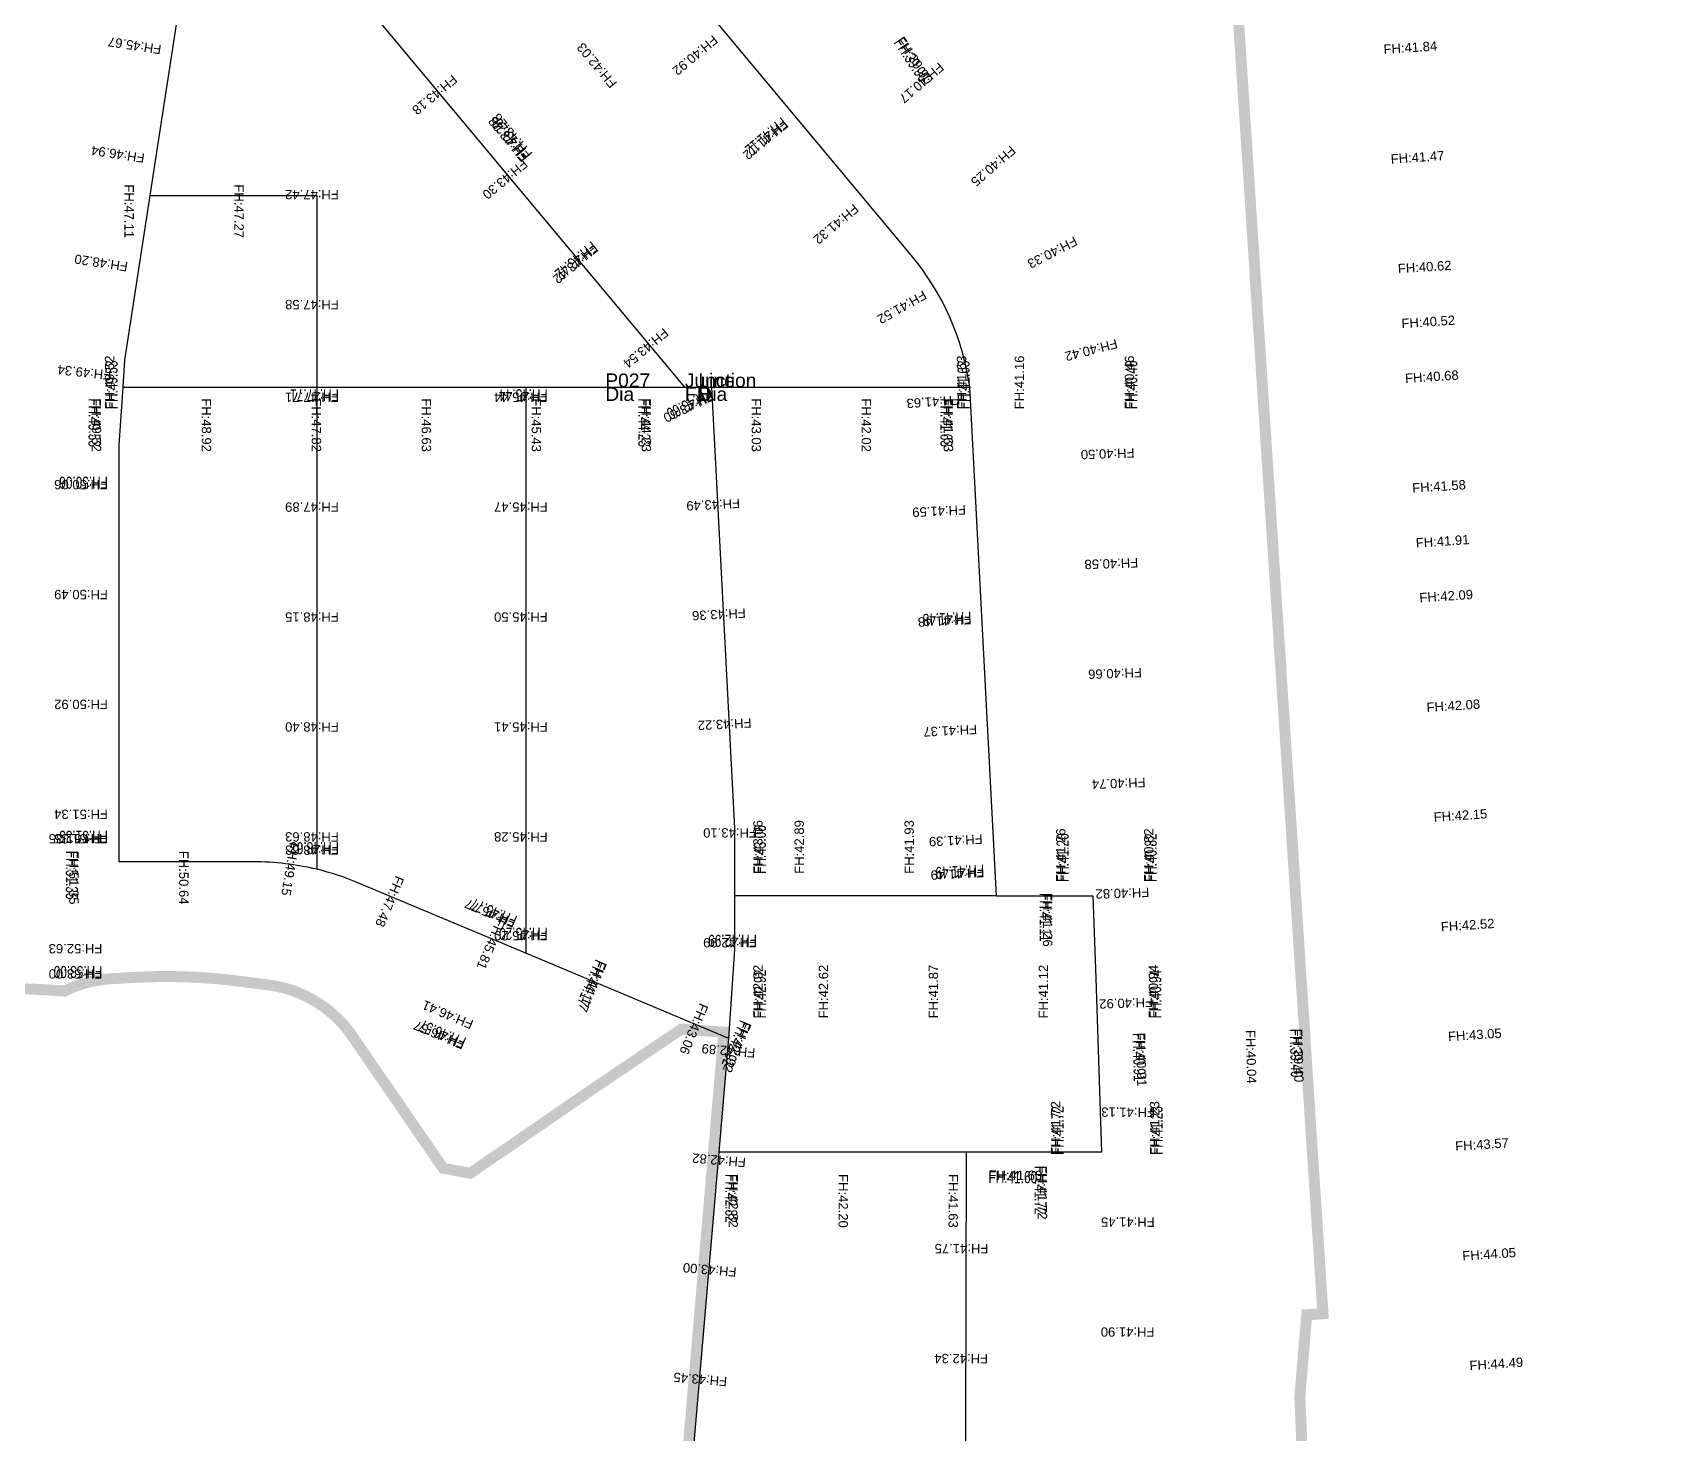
# Model space of a CAD drawing. Header units: millimetres. Extents: x 227572 to 269266, y 328772 to 433188.
# Drawn here: x 238276.7 to 238575.2, y 432513.3 to 432768 of the extents above; entities that cross this region are included whole.
import ezdxf
from ezdxf.enums import TextEntityAlignment as Align

# ---------------------------------------------------------------- set-up
doc = ezdxf.new("R2010")
doc.units = ezdxf.units.MM
doc.linetypes.add('PHANTOM2', pattern=[1.25, 0.625, -0.125, 0.125, -0.125, 0.125, -0.125])
for name, color, linetype in [('+++New_지구계(1안)', 1, 'Continuous'), ('L_diameter', 3, 'Continuous'), ('L_FH', 5, 'Continuous'), ('L_Junction', 1, 'Continuous'), ('L_pipeline', 4, 'Continuous'), ('L_Pipes', 2, 'Continuous'), ('도로체인계획고', 6, 'Continuous')]:
    doc.layers.add(name, color=color, linetype=linetype)
doc.styles.get("Standard").update_dxf_attribs({"font": 'arial.ttf'})

msp = doc.modelspace()

# ---------------------------------------------------------------- linework, layer by layer
at = {"layer": '+++New_지구계(1안)', "color": 1, "linetype": 'PHANTOM2', "ltscale": 40, "const_width": 2, "flags": 128}
for points in [[(237830.701958268, 432053.683225601), (237828.11281563, 432063.921113257), (237824.356697981, 432073.082990141), (237821.984623715, 432078.866912403), (237817.450481694, 432089.926763779), (237817.173473013, 432090.602754698), (237814.611354397, 432099.297653583), (237805.513137791, 432117.132385882), (237796.761910283, 432135.50811983), (237786.415688731, 432154.210826453), (237762.484277532, 432191.0171930621), (237736.628923715, 432225.01854912), (237728.987836486, 432233.962366554), (237703.067589461, 432261.186769064), (237676.923485563, 432279.38823128), (237647.277496144, 432291.844678809), (237643.479492856, 432293.736605956), (237650.81491194, 432327.514484334), (237651.857857409, 432330.528479573), (237658.082531918, 432348.51745117), (237658.989484476, 432351.139447027), (237682.111451329, 432343.010866814), (237685.561448688, 432341.650930482), (237713.83944012, 432329.6724581571), (237716.661439321, 432328.473510841), (237738.656433097, 432319.128921466), (237781.518420984, 432300.918721665), (237792.135414161, 432296.65191817), (237823.760393859, 432283.941503501), (237825.719392596, 432283.154539754), (237859.84731646, 432272.895147191), (237877.431277231, 432267.609460163), (237896.831204755, 432263.6387924229), (237900.330191697, 432262.921852354), (237905.424172659, 432261.879939596), (237918.683123127, 432259.166166681), (237921.807111468, 432258.526220187), (237939.939043746, 432254.814530738), (237950.217005357, 432252.710706772), (237953.360993604, 432252.067760614), (237954.566989103, 432251.820781271), (237962.176868451, 432256.140870429), (237962.176868436, 432256.141870423), (237966.486800114, 432258.587920923), (237976.617639497, 432264.339039619), (237976.617639512, 432264.338039628), (237985.622496728, 432269.451145125), (237992.045472742, 432268.136255134), (237995.295460597, 432267.471310798), (238002.474433779, 432266.002433753), (238005.524422398, 432265.377485998), (238020.284367268, 432262.356738798), (238020.285367183, 432262.36173878), (238021.374363197, 432262.133757468), (238022.922275381, 432267.044747355), (238024.218201888, 432271.1547389021), (238031.487819474, 432292.306704808), (238031.608812736, 432292.682704073), (238034.141671487, 432300.562688621), (238035.813563194, 432306.723671698), (238037.124478326, 432311.5516584479), (238040.583228034, 432325.970611716), (238043.383025425, 432337.642573881), (238043.824993466, 432339.483567921), (238049.003539271, 432366.134462478), (238055.052008785, 432397.261339325), (238058.387716195, 432414.429271393), (238058.947667094, 432417.310259998), (238061.720423955, 432431.57620356), (238061.722423972, 432431.574203606), (238063.751245805, 432442.029162195), (238070.549642667, 432477.452020697), (238077.329041189, 432512.77687958), (238081.880637369, 432536.492784839), (238092.019737797, 432589.3225737771), (238097.331712656, 432588.572662412), (238115.981632359, 432585.431977166), (238144.806498562, 432581.195459309), (238167.152414297, 432576.671841771), (238185.559344881, 432572.946156817), (238187.834336309, 432572.485195757), (238204.268274342, 432569.158477037), (238225.420194586, 432564.876839068), (238237.137996102, 432572.335970745), (238237.851944979, 432575.276961346), (238243.260621823, 432593.471918762), (238243.685589189, 432595.362912185), (238252.433916867, 432634.324776513), (238257.790505187, 432658.181693432), (238262.215239031, 432673.179657798), (238262.827202224, 432675.2536528721), (238264.42987451, 432695.422536699), (238265.56272157, 432704.664489717), (238268.571476674, 432718.934436955), (238267.939341759, 432727.809364839), (238267.889289711, 432731.147340661), (238267.791197155, 432737.087297495), (238270.070868713, 432757.00219372), (238273.879419872, 432783.910064938), (238274.35335269, 432787.980043855), (238275.012259425, 432793.630014603), (238275.984176758, 432798.465995969), (238281.47784154, 432817.388949598), (238281.477841571, 432817.386949613), (238281.478841501, 432817.390949601), (238286.387557468, 432833.311915084), (238287.856464912, 432838.55790138), (238299.062758838, 432878.575796846), (238302.683520197, 432892.174758378), (238302.802416532, 432898.725714329), (238297.018341399, 432906.072572021), (238283.428124814, 432925.886219773), (238275.046942559, 432941.2069807971), (238272.538817439, 432950.287877763), (238271.108724603, 432956.834809418), (238259.395520676, 432975.011498103), (238255.431398577, 432984.544369039), (238256.730299192, 432990.300349082), (238253.373247835, 432995.058263022), (238250.412331224, 432991.057244579), (238245.159415287, 432988.02818334), (238241.735485524, 432985.070150319), (238235.388580946, 432981.80207358), (238236.617618429, 432978.870113429), (238233.022685786, 432976.171075911), (238226.748820226, 432970.385017969), (238220.853950397, 432964.70296525), (238217.511055747, 432959.471949436), (238211.799175904, 432954.346895687), (238196.129580097, 432935.5367815371), (238187.994816801, 432924.059734279), (238185.604886343, 432920.6877203929), (238179.617000784, 432916.048658906), (238175.294089839, 432912.289617391), (238171.273187046, 432907.877585194), (238158.33937193, 432901.826424562), (238151.590500843, 432896.602355229), (238151.441504077, 432896.462353872), (238157.819849568, 432935.334181512), (238159.386688833, 432944.880139191), (238162.504368944, 432963.878054955), (238163.324284836, 432968.873032811), (238163.324284819, 432968.874032804), (238180.346538123, 433072.605572806), (238180.493520696, 433073.650567788), (238181.407527435, 433072.816587984), (238191.766488964, 433070.67976561), (238203.40644573, 433068.278965194), (238208.675426164, 433067.192055541), (238232.604321205, 433063.281458659), (238241.847280655, 433061.771614366), (238258.106207375, 433059.239887396), (238263.100184855, 433058.462971251), (238264.336171079, 433058.792988345), (238268.116128964, 433059.802040621), (238275.129050808, 433061.6751375999), (238288.008067214, 433054.927387119), (238290.111078374, 433053.285431651), (238299.47012806, 433045.976629835), (238329.654503972, 433008.667365307), (238343.870754255, 432986.430744387), (238355.5199124, 432971.200034055), (238371.398278094, 432940.876495904), (238387.790846173, 432897.434057758), (238391.536975983, 432887.507186146), (238391.536975996, 432887.506186155), (238392.910023614, 432883.86523323), (238394.87309162, 432878.664300503), (238398.454205165, 432869.846418525), (238398.989213472, 432869.0804322929), (238420.709551454, 432837.936991573), (238444.424646791, 432821.367480036), (238463.275636561, 432813.675829915), (238480.853618917, 432807.020152548), (238483.777611395, 432806.205204168), (238483.828617884, 432805.769208025), (238484.78961755, 432805.365225944), (238490.119603452, 432803.904319869), (238493.873593523, 432802.87538602), (238500.235078884, 432705.444168556), (238505.973418736, 432617.554874379), (238506.060439059, 432616.221885082), (238506.510544041, 432609.334940394), (238506.649576623, 432607.197957546), (238506.649576638, 432607.196957553), (238507.039667707, 432601.223005526), (238508.30196247, 432581.887160794), (238509.431226055, 432564.596299644), (238509.43122604, 432564.597299638), (238509.635273724, 432561.469324752), (238510.939578254, 432541.492485161), (238510.937578268, 432541.49248513), (238511.046603271, 432539.851498336), (238511.364677461, 432534.984537422), (238508.408700725, 432534.810492231), (238507.158943846, 432519.875577225), (238507.616115725, 432508.723662514), (238508.288282203, 432497.820749433), (238509.721494128, 432483.68587094), (238510.07954699, 432480.159901258), (238508.392846902, 432461.80000337), (238510.134277944, 432433.569228435), (238510.941506534, 432418.649345603), (238512.882728863, 432403.62648129), (238512.234809756, 432398.759505205), (238510.337058512, 432383.751580518), (238506.681126217, 432381.055542007), (238507.634167017, 432378.034578125), (238508.334207532, 432375.143609361), (238506.502335844, 432367.779632173), (238506.039368284, 432365.917637947), (238499.406695855, 432347.982659425), (238495.32282839, 432341.345641793), (238493.445890255, 432338.234634116), (238480.29132589, 432316.299581223), (238478.603381811, 432313.483574446), (238475.627455027, 432310.135551177), (238475.618455245, 432310.125551107), (238461.647792276, 432294.833438885), (238445.386120083, 432281.142279494), (238444.810131711, 432280.656273855), (238429.282452752, 432267.071125245), (238427.989583258, 432259.328159173), (238427.873701775, 432251.828209874), (238427.41816985, 432222.206410155), (238433.69222797, 432215.727554008), (238442.366314411, 432206.382755601), (238428.456750401, 432184.756688693), (238433.076182205, 432155.19996816), (238437.813360107, 432141.76913656), (238435.669698166, 432121.177247088), (238442.53993789, 432102.863483151), (238444.272962284, 432100.542526602), (238446.224037912, 432094.860597009), (238439.580338811, 432078.626606387), (238431.728746508, 432056.121640707), (238432.336887767, 432046.851715153), (238436.510962164, 432040.264826783), (238453.511903104, 432036.508119931), (238454.986934829, 432033.834161802), (238431.115207672, 432027.007834904), (238432.190339174, 432018.152913771), (238434.129363751, 432015.728961175), (238438.193350906, 432014.750031813), (238447.291355732, 432010.418204941), (238458.54440497, 432002.303438374), (238464.842389517, 432000.502549832), (238473.429377163, 431997.491705691), (238486.013335872, 431994.5569237529), (238495.070266146, 431994.994062851), (238499.432264415, 431993.175144052), (238513.904341084, 431981.889450206), (238526.696392393, 431972.962713479), (238540.088639089, 431951.32107517), (238541.426752855, 431943.480151056), (238542.770874068, 431935.162230375), (238545.561169392, 431915.110414519), (238547.240332551, 431903.971518837), (238548.819483786, 431893.636615959), (238550.093725914, 431877.644747883), (238552.525681651, 431879.389773842), (238552.716734311, 431875.949800917), (238554.318174934, 431847.165027509), (238555.66454579, 431822.938218192), (238561.510154741, 431717.8270454929), (238562.691479851, 431696.587212656), (238565.513268505, 431645.082617321), (238567.168731043, 431614.874854654), (238568.518108222, 431590.242048174), (238569.038253389, 431580.761122668), (238570.433643469, 431555.2853228), (238570.878767796, 431547.165386591), (238571.028809752, 431544.425408115), (238572.071101018, 431525.402557552), (238572.191134692, 431523.203574819), (238573.204417781, 431504.714720064), (238572.694440099, 431503.517720433), (238573.411437512, 431503.365732749), (238573.625867547, 431475.864928495), (238574.028297688, 431448.2741278129), (238574.201482298, 431436.432213364), (238574.224555714, 431431.743246525), (238574.233584772, 431429.88725965), (238574.151688035, 431423.342304145), (238573.955792043, 431416.800346832), (238573.645896764, 431410.263387692), (238573.22200218, 431403.7324267229), (238572.683108267, 431397.209463892), (238572.031214966, 431390.697499211), (238570.57240846, 431379.010558064), (238566.351898934, 431349.616697426), (238561.624448363, 431316.688853545), (238561.624448349, 431316.689853536), (238554.779221475, 431270.440069587), (238545.559953056, 431227.886222521), (238543.108895561, 431232.634150857), (238543.049790743, 431239.341103026), (238543.043780413, 431240.0020983079), (238543.00070333, 431244.93406314), (238542.880492908, 431258.398967086), (238542.804357627, 431267.054905351), (238542.601963952, 431292.235726067), (238539.118707248, 431310.1365462079), (238537.32158384, 431318.796457438), (238535.431545092, 431322.1014046629), (238523.783306183, 431342.477079363), (238522.555314653, 431342.480060072), (238516.211358368, 431342.497960395), (238500.814464502, 431342.539718497), (238462.82943691, 431361.089992685), (238460.375435137, 431362.287945797), (238457.099433778, 431363.822883654), (238457.09943376, 431363.823883646), (238452.021431642, 431366.203787317), (238444.387426246, 431369.922641512), (238436.802409293, 431374.356491474), (238432.132398854, 431377.0863991), (238412.579457438, 431381.997057931), (238374.252628341, 431388.04941419), (238368.153752747, 431382.8163551021), (238368.153752764, 431382.81535511), (238318.782759832, 431340.453876796), (238299.870642576, 431356.290469265), (238292.840829445, 431347.487420552), (238272.803362087, 431322.395281708), (238218.305860473, 431314.724480328), (238218.304860481, 431314.724480313), (238218.303860487, 431314.724480296), (238204.899991376, 431312.308286903), (238190.64313063, 431309.736081219), (238180.214232849, 431307.831930921), (238176.129272893, 431307.085872053), (238173.909294645, 431306.680840058), (238169.30532306, 431306.905766253), (238154.919454943, 431304.8605548629), (238152.557476599, 431304.52452016), (238140.128346922, 431254.538674886), (238093.37464449, 431256.245929461), (238084.729699509, 431256.561791631), (238071.761782044, 431257.0355848779), (238046.387296688, 431235.448337852), (238033.029436324, 431232.454149252), (238030.824459372, 431231.960118118), (238029.856469492, 431231.743104451), (238015.261622072, 431228.470898392), (237982.465788724, 431232.352356764), (237933.024424248, 431213.703711685), (237905.36099726, 431189.406447766), (237901.956067779, 431186.416415279), (237896.595178813, 431181.708364132), (237884.048424021, 431171.624237887), (237881.784466484, 431169.918214313), (237880.514490305, 431168.961201091), (237880.245399891, 431174.845155696), (237880.245399859, 431174.847155682), (237877.985640506, 431224.263774445), (237877.726530965, 431231.362720704), (237877.669506708, 431232.934708809), (237876.740013798, 431264.773471424), (237874.783493399, 431298.8192024771), (237874.638437565, 431302.443174838), (237874.335320815, 431310.021117049), (237873.650794634, 431343.871869404), (237873.11460042, 431356.491772669), (237873.114600372, 431356.494772648), (237871.996194812, 431382.84657067), (237871.661055397, 431391.88350216), (237871.060805597, 431408.075379414), (237870.810701554, 431414.819328288), (237870.589609463, 431420.788283042), (237869.754352351, 431437.550152615), (237869.754352335, 431437.551152606), (237869.697141535, 431451.016057461), (237869.497082912, 431454.842027542), (237869.335024181, 431458.657998289), (237868.952885684, 431467.656929305), (237868.85885167, 431469.866912358), (237868.666805101, 431472.920887969), (237867.70057054, 431488.302765139), (237866.329274978, 431507.752607476), (237865.699139046, 431516.697534974), (237865.097961187, 431528.302444307), (237864.862891559, 431532.845408815), (237864.02527252, 431572.681116803), (237864.176276255, 431572.376121308), (237863.928200678, 431577.304082917), (237863.045699772, 431609.627842779), (237858.904836915, 431666.467379863), (237855.60499272, 431721.743941058), (237853.749529133, 431752.117699268), (237855.033480265, 431754.664701576), (237858.208359422, 431760.962707288), (237857.632243197, 431768.626644584), (237857.656242576, 431768.655644756), (237856.675034947, 431782.325533641), (237853.373352762, 431827.2731670821), (237853.374352788, 431827.271167112), (237853.220321337, 431829.344150178), (237851.66100389, 431850.269979169), (237851.25992223, 431855.652935178), (237850.352737488, 431867.830835662), (237847.912291304, 431897.352590617), (237848.854271239, 431898.214599359), (237847.644185027, 431904.245538136), (237847.138149668, 431906.723512842), (237846.814033163, 431914.29345474), (237845.503775268, 431931.3123149821), (237839.904516948, 431950.257094442), (237839.111148579, 431974.088915074), (237834.936737517, 432002.138653103), (237831.067366456, 432027.50341472), (237830.961294374, 432035.074076392), (237830.961248414, 432035.074360022), (237830.701958268, 432053.683225601)], [(238389.563891267, 432448.74536485), (238390.392261006, 432446.15832562), (238389.207831403, 432432.349868641), (238388.086993594, 432419.282785022), (238382.390097166, 432352.866554998), (238382.390097166, 432352.866554998), (238382.107740654, 432350.513569114), (238381.66679983, 432348.185084847), (238381.069296304, 432345.89177777), (238380.3179695, 432343.644162174), (238379.416264073, 432341.452542864), (238378.368314145, 432339.326967918), (238377.178924323, 432337.277182614), (238375.85354769, 432335.312584749), (238374.398260798, 432333.442181561), (238372.819735803, 432331.67454842), (238371.125209889, 432330.017789525), (238369.322452066, 432328.479500736), (238367.419727573, 432327.06673476), (238357.302900233, 432320.073624511), (238329.860298628, 432301.620697935), (238309.1555607, 432287.698438888), (238291.813926336, 432298.623881946), (238265.811849828, 432315.00535907), (238259.072855344, 432317.636234866), (238238.802851279, 432326.865852053), (238220.268847557, 432335.305502027), (238221.596032498, 432338.782150012), (238212.24778403, 432342.903322907), (238207.693735126, 432348.035215479), (238202.85571537, 432351.435115723), (238197.907618026, 432359.827979266), (238198.396492672, 432367.5989325), (238200.531353644, 432375.5129105721), (238202.480383153, 432372.769960379), (238205.655404885, 432369.9800297579), (238206.57731728, 432375.154007983), (238211.083309208, 432373.674089079), (238216.233116588, 432383.668099901), (238219.169052771, 432386.435126601), (238222.726047521, 432385.195191119), (238226.580987628, 432387.305236845), (238227.959979259, 432387.228259029), (238241.038928037, 432384.703482011), (238244.803871469, 432386.64152753), (238245.687847641, 432387.76853351), (238245.916375664, 432389.275454378), (238246.114315045, 432391.169488713), (238246.821612827, 432402.228450015), (238247.06055247, 432405.968427564), (238247.024415661, 432414.70136582), (238237.792208311, 432431.999099726), (238235.824755141, 432461.743860464), (238232.122728925, 432465.052779173), (238226.237694633, 432469.842653238), (238223.3986816, 432471.929594054), (238217.775589852, 432480.264447394), (238216.349566593, 432482.3774102071), (238213.60855734, 432484.18035455), (238209.13650565, 432489.453247409), (238208.671506416, 432489.6102390121), (238210.62134057, 432499.31420163), (238210.839213813, 432507.29414914), (238215.892148197, 432509.238214833), (238235.233960583, 432511.728365501), (238235.540926498, 432514.666485235), (238235.848878261, 432517.60346949), (238236.374826555, 432520.085417431), (238235.758796393, 432522.8594312521), (238235.851719721, 432527.703398773), (238238.514675354, 432529.351429028), (238240.120614475, 432532.519432041), (238246.000575272, 432532.414525074), (238244.243188994, 432557.803319606), (238244.57415014, 432560.132308482), (238248.477995886, 432568.232313012), (238250.013919654, 432572.409307854), (238250.786856006, 432576.122293973), (238250.071774492, 432581.632244141), (238253.782660704, 432587.239263109), (238252.551601876, 432591.532213705), (238262.427513121, 432592.815359745), (238274.921405957, 432594.112546785), (238278.349384325, 432593.973601573), (238282.510974622, 432593.698968274), (238283.048351882, 432593.960675429), (238283.964339207, 432594.36268699), (238284.897327091, 432594.721699122), (238285.846315553, 432595.036711811), (238286.809304638, 432595.305725045), (238287.78429435, 432595.529738781), (238288.76828472, 432595.707752982), (238289.759275778, 432595.838767619), (238290.755267526, 432595.923782661), (238294.92216806, 432596.172500655), (238296.868219734, 432596.262876246), (238298.415208215, 432596.311900186), (238299.415200985, 432596.329915759), (238300.415193882, 432596.339931388), (238301.415186949, 432596.338947092), (238302.415180143, 432596.329962854), (238303.415173508, 432596.309978693), (238304.414167009, 432596.281994572), (238305.413160665, 432596.24401052), (238306.412154477, 432596.196026539), (238307.411148414, 432596.140042615), (238308.40814254, 432596.073058734), (238309.406136784, 432595.998074927), (238310.402131199, 432595.913091158), (238311.397125778, 432595.8181074421), (238312.392120496, 432595.714123791), (238313.386115362, 432595.601140187), (238314.378110403, 432595.478156622), (238319.942082985, 432594.762248983), (238320.928078723, 432594.597265619), (238321.905075235, 432594.387282426), (238322.872072519, 432594.132299395), (238323.827070577, 432593.833316481), (238324.766069421, 432593.491333617), (238325.689069052, 432593.106350804), (238326.593069472, 432592.679367989), (238327.477070677, 432592.211385145), (238328.338072653, 432591.704402213), (238329.175075423, 432591.1574191829), (238329.987078966, 432590.572436031), (238330.770083274, 432589.951452674), (238331.524088349, 432589.294469112), (238332.248094149, 432588.6044853129), (238332.939100695, 432587.881501227), (238333.596107966, 432587.127516822), (238334.217115942, 432586.344532058), (238334.803124602, 432585.53354694), (238342.358244617, 432574.543742541), (238351.361387627, 432561.447975623), (238356.27936759, 432560.5480591329), (238358.013336677, 432561.750077932), (238363.389241867, 432565.411136679), (238377.675987679, 432575.282291809), (238389.753775736, 432583.43942427), (238394.730201047, 432586.782151428), (238402.4064078, 432586.223070716), (238391.274573014, 432456.444599644), (238390.392810406, 432453.530344345), (238389.563891267, 432448.74536485)]]:
    msp.add_lwpolyline(points, dxfattribs=at)
at = {"layer": 'L_pipeline'}
for points in [[(238447.1244172539, 432703.5658629512, 0.1396534583078189), (238436.4636600553, 432727.6088607638), (238354.2075581898, 432826.2903286454)], [(238315.3153212521, 432799.5437897772), (238311.5621452567, 432796.2705035696, 0.1245981922322179), (238304.2832878253, 432779.1002296297), (238298.016117968, 432738.4688591534)], [(238328.3841776805, 432615.8498830509, 0.05933434861096118), (238316.8767557558, 432617.2202783848), (238292.3841776804, 432617.2202783849)], [(238366.3841776804, 432600.5879018129), (238335.8330707549, 432613.4049895342, 0.04006352304638804), (238328.3841776805, 432615.8498830509, 0.04006352304638804)], [(238421.6888970395, 432330.032127391, 0.2072356019353147), (238446.1389228782, 432386.136170695), (238446.5480324425, 432564.4169553275)]]:
    msp.add_lwpolyline(points, format="xyb", dxfattribs=at)
for points in [[(238395.3178819684, 432703.5658629513), (238315.3153212521, 432799.5437897772)], [(238298.016117968, 432738.4688591534), (238293.3957062873, 432708.5137657014), (238293.0724611779, 432703.5658629515)], [(238298.016117968, 432738.4688591534), (238328.3826613641, 432738.4688591534), (238328.3841776804, 432703.5658629514)], [(238293.0724611779, 432703.5658629515), (238292.3841776804, 432693.0303290452), (238292.3841776804, 432617.2202783849)], [(238293.0724611779, 432703.5658629515), (238328.3841776804, 432703.5658629514)], [(238328.3841776804, 432703.5658629514), (238366.3841776804, 432703.5658629513)], [(238328.3841776804, 432703.5658629514), (238328.3841776804, 432615.8498830509)], [(238366.3841776804, 432703.5658629513), (238366.3841776804, 432600.5879018129)], [(238366.3841776804, 432703.5658629513), (238395.3178819684, 432703.5658629513)], [(238395.3178819684, 432703.5658629513), (238400.245576388, 432703.5658629513)], [(238400.245576388, 432703.5658629513), (238447.1244172539, 432703.5658629512)], [(238404.4172785822, 432611.0355743612), (238404.4172785822, 432623.3372765539), (238400.245576388, 432703.5658629513)], [(238451.9865003035, 432611.0355743612), (238447.1244172539, 432703.5658629512)], [(238403.324743813, 432585.09024807), (238404.4172785822, 432601.314665326), (238404.4172785822, 432611.0355743612)], [(238451.9865003035, 432611.0355743612), (238404.4172785822, 432611.0355743612)], [(238451.9865003035, 432611.0355743612), (238469.5379347903, 432611.0355743612), (238470.0412235628, 432596.0662997428), (238471.0755166962, 432564.3606709196), (238446.5480324425, 432564.4169553275)], [(238403.324743813, 432585.09024807), (238366.3841776804, 432600.5879018129)], [(238401.5499703643, 432564.4031868728), (238403.324743813, 432585.09024807)], [(238392.8959218079, 432463.5301248982), (238401.5499703643, 432564.4031868728)], [(238446.5480324425, 432564.4169553275), (238401.5499703643, 432564.4031868728)]]:
    msp.add_lwpolyline(points, dxfattribs=at)

# ---------------------------------------------------------------- texts
at = {"layer": 'L_diameter'}
for s, height, rotation, p in [('80', 0.1, 127.1300064337523, (238403.8645552, 432766.7175401904)), ('80', 0.1, 129.8129529478628, (238355.3166016102, 432751.5548263643)), ('100', 0.1, 311.0255609386384, (238328.3827599043, 432736.2006327361)), ('100', 0.1, 261.9382574472164, (238295.3279744226, 432721.0410633896)), ('100', 0.1, 359.9999999999056, (238310.7283194292, 432703.5658629515)), ('100', 0.1, 359.9999999999122, (238347.3841776804, 432703.5658629513)), ('Dia', 2.5, 359.9999999998847, (238380.8510298243, 432703.5658629513)), ('80', 0.1, 359.9999999999289, (238423.684996821, 432703.5658629512)), ('100', 0.1, 269.5432898568934, (238292.3841776804, 432660.4043000416)), ('80', 0.1, 270.000000000019, (238328.3841776804, 432659.7078730011)), ('100', 0.1, 92.58141612628896, (238402.6508261152, 432657.3090170483)), ('80', 0.1, 93.00788938175042, (238449.5554587787, 432657.3007186562)), ('80', 0.1, 270.0000000000324, (238366.3841776804, 432652.0768823822)), ('100', 0.1, 177.8200006636879, (238310.4384235059, 432617.2202783848)), ('100', 0.1, 179.9999999999299, (238428.2018894429, 432611.0355743612)), ('100', 0.1, 158.1180718033826, (238347.4900420019, 432608.5145473187)), ('100', 0.1, 87.58874986003585, (238404.197569409, 432598.0519286128)), ('100', 0.1, 157.240518119212, (238384.8544607467, 432592.8390749415)), ('100', 0.1, 263.3460248342531, (238470.4279261147, 432584.2121675072)), ('100', 0.1, 85.09651733357178, (238402.4373570887, 432574.7467174714)), ('100', 0.1, 180.0175312954596, (238424.0490014034, 432564.4100711001)), ('100', 0.1, 85.09651733352824, (238397.2229460861, 432513.9666558855))]:
    msp.add_text(s, height=height, rotation=rotation, dxfattribs=at).set_placement(p, align=Align.TOP_LEFT)
msp.add_text('Dia', height=2.5, dxfattribs=at).set_placement((238397.7817291782, 432703.5658629513), align=Align.TOP_LEFT)
at = {"layer": 'L_FH'}
for s, height, p in [('47.11', 0.1, (238298.016117968, 432738.4688591534)), ('49.53', 0.1, (238293.0724611779, 432703.5658629515)), ('47.82', 0.1, (238328.3841776804, 432703.5658629514)), ('45.43', 0.1, (238366.3841776804, 432703.5658629513)), ('43.60', 0.1, (238395.3178819684, 432703.5658629513)), ('FH', 2.5, (238395.3178819684, 432703.5658629513)), ('43.60', 0.1, (238400.245576388, 432703.5658629513)), ('41.63', 0.1, (238447.1244172539, 432703.5658629512)), ('51.35', 0.1, (238292.3841776804, 432617.2202783849)), ('48.63', 0.1, (238328.3841776805, 432615.8498830509)), ('42.99', 0.1, (238404.4172785822, 432611.0355743612)), ('41.49', 0.1, (238451.9865003035, 432611.0355743612)), ('45.20', 0.1, (238366.3841776804, 432600.5879018129)), ('42.89', 0.1, (238403.324743813, 432585.09024807)), ('42.82', 0.1, (238401.5499703643, 432564.4031868728)), ('41.63', 0.1, (238446.5480324425, 432564.4169553275))]:
    msp.add_text(s, height=height, dxfattribs=at).set_placement(p, align=Align.TOP_LEFT)
at = {"layer": 'L_Junction'}
for s, height, p in [('J71', 0.1, (238298.016117968, 432738.4688591534)), ('J70', 0.1, (238293.0724611779, 432703.5658629515)), ('J63', 0.1, (238328.3841776804, 432703.5658629514)), ('J08', 0.1, (238366.3841776804, 432703.5658629513)), ('J07', 0.1, (238395.3178819684, 432703.5658629513)), ('Junction', 2.5, (238395.3178819684, 432703.5658629513)), ('J05', 0.1, (238400.245576388, 432703.5658629513)), ('J23', 0.1, (238447.1244172539, 432703.5658629512)), ('J28', 0.1, (238292.3841776804, 432617.2202783849)), ('J27', 0.1, (238328.3841776805, 432615.8498830509)), ('J06', 0.1, (238404.4172785822, 432611.0355743612)), ('J78', 0.1, (238451.9865003035, 432611.0355743612)), ('J26', 0.1, (238366.3841776804, 432600.5879018129)), ('J30', 0.1, (238403.324743813, 432585.09024807)), ('J31', 0.1, (238401.5499703643, 432564.4031868728)), ('J77', 0.1, (238446.5480324425, 432564.4169553275))]:
    msp.add_text(s, height=height, dxfattribs=at).set_placement(p)
at = {"layer": 'L_Pipes'}
for s, height, rotation, p in [('P052', 0.1, 127.1300064337523, (238403.8645552, 432766.7175401904)), ('P032', 0.1, 129.8129529478628, (238355.3166016102, 432751.5548263643)), ('P099', 0.1, 311.0255609386384, (238328.3827599043, 432736.2006327361)), ('P105', 0.1, 261.9382574472164, (238295.3279744226, 432721.0410633896)), ('P025', 0.1, 359.9999999999056, (238310.7283194292, 432703.5658629515)), ('P026', 0.1, 359.9999999999122, (238347.3841776804, 432703.5658629513)), ('P027', 2.5, 359.9999999998847, (238380.8510298243, 432703.5658629513)), ('P028', 0.1, 359.9999999999289, (238423.684996821, 432703.5658629512)), ('P059', 0.1, 269.5432898568934, (238292.3841776804, 432660.4043000416)), ('P033', 0.1, 270.000000000019, (238328.3841776804, 432659.7078730011)), ('P031', 0.1, 92.58141612628896, (238402.6508261152, 432657.3090170483)), ('P053', 0.1, 93.00788938175042, (238449.5554587787, 432657.3007186562)), ('P034', 0.1, 270.0000000000324, (238366.3841776804, 432652.0768823822)), ('P057', 0.1, 177.8200006636879, (238310.4384235059, 432617.2202783848)), ('P029', 0.1, 179.9999999999299, (238428.2018894429, 432611.0355743612)), ('P056', 0.1, 158.1180718033826, (238347.4900420019, 432608.5145473187)), ('P030', 0.1, 87.58874986003585, (238404.197569409, 432598.0519286128)), ('P055', 0.1, 157.240518119212, (238384.8544607467, 432592.8390749415)), ('P109', 0.1, 263.3460248342531, (238470.4279261147, 432584.2121675072)), ('P065', 0.1, 85.09651733357178, (238402.4373570887, 432574.7467174714)), ('P036', 0.1, 180.0175312954596, (238424.0490014034, 432564.4100711001)), ('P064', 0.1, 85.09651733352824, (238397.2229460861, 432513.9666558855))]:
    msp.add_text(s, height=height, rotation=rotation, dxfattribs=at).set_placement(p)
msp.add_text('Line', height=2.5, dxfattribs=at).set_placement((238397.7817291782, 432703.5658629513))
at = {"layer": '도로체인계획고'}
for s, rotation, p in [('FH:45.67', 171.2315371267085, (238300.2093963105, 432765.813543082)), ('FH:42.03', 129.8129530653084, (238383.0846613884, 432758.905172941)), ('FH:40.92', 219.8129529148728, (238400.4053932681, 432767.7376276572)), ('FH:39.90', 303.6626448837371, (238433.6985772945, 432766.6091726508)), ('FH:41.84', 3.734700503531662, (238522.4329693024, 432764.2001871177)), ('FH:43.18', 219.8129529807746, (238353.0256702998, 432760.5442553065)), ('FH:40.17', 220.7606991597929, (238441.4895089134, 432762.775125902)), ('FH:43.28', 129.8129530653084, (238366.953746702, 432745.4592221981)), ('FH:43.28', 129.8129530653084, (238367.7218855477, 432746.0995055055)), ('FH:41.12', 219.8129529148728, (238413.2110606633, 432752.374851783)), ('FH:46.94', 171.2315371267085, (238297.1605589935, 432746.0472942974)), ('FH:40.25', 220.7606991597929, (238454.5475330215, 432747.6262643478)), ('FH:41.47', 3.734700503531662, (238523.7357027431, 432744.2426600769)), ('FH:43.30', 219.8129529807746, (238365.8313377127, 432745.181479447)), ('FH:47.11', 270, (238293.4025342755, 432740.4688591534)), ('FH:47.27', 270, (238313.4025342755, 432740.4688591534)), ('FH:47.42', 180, (238332.3826613641, 432739.4489862419)), ('FH:41.32', 219.8129529148728, (238426.0167280585, 432737.0120759087)), ('FH:40.33', 207.2340528525471, (238466.1209678855, 432731.074682407)), ('FH:48.20', 171.2315371267085, (238294.1117216765, 432726.2810455128)), ('FH:43.42', 219.8129529807746, (238378.6370051256, 432729.8187035875)), ('FH:40.62', 3.734700503531662, (238525.0384361839, 432724.2851330361)), ('FH:47.58', 180, (238332.3826613641, 432719.4489862419)), ('FH:41.52', 209.4556368271004, (238438.6364486603, 432721.2745573238)), ('FH:40.52', 3.734700504067034, (238525.6898028248, 432714.3063706816)), ('FH:43.54', 219.8129529807746, (238391.4426725385, 432714.4559277279)), ('FH:40.42', 194.5369272070556, (238473.736766693, 432712.381212994)), ('FH:49.34', 173.7404833760499, (238291.0522183899, 432706.5598325264)), ('FH:49.52', 90.00127525612677, (238291.5392062744, 432699.5615249138)), ('FH:41.63', 90.0039151120154, (238446.4799551122, 432699.5616189086)), ('FH:41.16', 90.0039151120154, (238457.0076740876, 432699.5602522768)), ('FH:40.46', 90.0039151120154, (238477.0076740409, 432699.5616189088)), ('FH:40.68', 3.734700503531662, (238526.3411696247, 432704.3276059954)), ('FH:49.52', 269.9988325994694, (238287.4592043929, 432701.5615210746)), ('FH:48.92', 269.9988325994694, (238307.4592043888, 432701.5611135749)), ('FH:47.71', 180, (238332.3826613641, 432702.6014795098)), ('FH:47.71', 180, (238332.3826613641, 432702.6014795098)), ('FH:47.82', 269.9988325994694, (238327.4592043846, 432701.5607060753)), ('FH:46.63', 269.9988325994694, (238347.4592043805, 432701.5602985757)), ('FH:45.44', 180, (238370.382661364, 432702.6014795097)), ('FH:45.43', 269.9988325994694, (238367.4592043763, 432701.559891076)), ('FH:44.23', 269.9988325994694, (238387.4592043722, 432701.5594835763)), ('FH:43.60', 205.6825871316393, (238400.0064939264, 432702.8333305547)), ('FH:43.60', 205.6825868068934, (238400.0064937117, 432702.83333084)), ('FH:43.03', 269.9988325994694, (238407.459204368, 432701.5590760767)), ('FH:42.02', 269.9988325994694, (238427.4592043639, 432701.5586685771)), ('FH:41.63', 183.9908472955239, (238445.3322091993, 432702.1142966522)), ('FH:41.63', 269.9988325994694, (238442.3999071608, 432701.5615210745)), ('FH:40.50', 181.9253324175265, (238477.0545598663, 432692.4723449925)), ('FH:50.06', 180, (238290.382661364, 432686.6984329161)), ('FH:41.58', 3.734700503531662, (238527.6439030654, 432684.3700789547)), ('FH:47.89', 180, (238332.3826613641, 432682.6014795098)), ('FH:45.47', 180, (238370.382661364, 432682.6014795097)), ('FH:43.49', 182.9765682056802, (238405.3026532371, 432683.3069444624)), ('FH:41.59', 182.8928167846768, (238446.38998837, 432682.1234692361)), ('FH:41.91', 3.734700504067034, (238528.2952697068, 432674.3913166001)), ('FH:40.58', 181.9253324175265, (238477.7265011893, 432672.4836358081)), ('FH:50.49', 180, (238290.382661364, 432666.6984329161)), ('FH:42.09', 3.734700503531662, (238528.9466365062, 432664.4125519139)), ('FH:48.15', 180, (238332.3826613641, 432662.6014795098)), ('FH:45.50', 180, (238370.382661364, 432662.6014795097)), ('FH:43.36', 182.9765682056802, (238406.3412042447, 432663.3339273693)), ('FH:41.48', 182.8928167846768, (238447.3993429595, 432662.1489553919)), ('FH:40.66', 181.9253324175265, (238478.3984425123, 432652.4949266237)), ('FH:50.92', 180, (238290.382661364, 432646.6984329161)), ('FH:42.08', 3.734700503531662, (238530.249369947, 432644.4550248731)), ('FH:48.40', 180, (238332.3826613641, 432642.6014795098)), ('FH:45.41', 180, (238370.382661364, 432642.6014795097)), ('FH:43.22', 182.9765682056802, (238407.3797552524, 432643.3609102761)), ('FH:41.37', 182.8928167846768, (238448.408697549, 432642.1744415477)), ('FH:40.74', 181.9253324175265, (238479.0703838353, 432632.5062174393)), ('FH:51.34', 180, (238290.382661364, 432626.6984329161)), ('FH:42.15', 3.734700503531662, (238531.5521033877, 432624.4974978324)), ('FH:43.10', 179.9954800998005, (238408.4157645561, 432623.3357530511)), ('FH:43.06', 89.99796803456302, (238409.4550660064, 432615.0311185714)), ('FH:42.89', 89.99796803456302, (238416.9582225716, 432615.0323212208)), ('FH:41.93', 89.99796803456302, (238436.958222559, 432615.031611931)), ('FH:41.26', 90, (238464.5221213722, 432613.5311909196)), ('FH:40.82', 90, (238480.5311591269, 432613.5311909196)), ('FH:51.35', 180, (238289.382661364, 432622.2559330327)), ('FH:51.35', 180, (238290.382661364, 432622.2558949433)), ('FH:49.15', 260.6262768703278, (238323.4948749674, 432620.8404003424)), ('FH:48.63', 180, (238332.3826613641, 432622.6014795098)), ('FH:48.63', 180, (238332.3826613641, 432620.1911982946)), ('FH:45.28', 180, (238370.3826613641, 432622.6014795097)), ('FH:41.39', 182.8928167846768, (238449.4180521385, 432622.1999277034)), ('FH:51.35', 270.0031572650896, (238283.3427164718, 432619.2157825312)), ('FH:50.64', 270.0031572650896, (238303.3427164415, 432619.2168846247)), ('FH:47.48', 247.2398833006994, (238342.7380675477, 432614.8408013041)), ('FH:41.49', 182.8928167855095, (238449.7253313332, 432616.1190592187)), ('FH:41.26', 270, (238460.4421213722, 432611.5311909196)), ('FH:40.82', 181.9253324175265, (238479.7423251583, 432612.5175082549)), ('FH:45.77', 157.2405181849283, (238364.756864771, 432606.7308139245)), ('FH:45.81', 247.2398833006994, (238361.1807210647, 432607.1033255368)), ('FH:42.52', 3.734700503531662, (238532.8548368285, 432604.5399707917)), ('FH:52.63', 180, (238289.382661364, 432602.2559330327)), ('FH:45.20', 180, (238370.3826613641, 432604.617820978)), ('FH:42.99', 179.9954800998005, (238408.4141868132, 432603.3357531133)), ('FH:44.17', 247.2398833006994, (238379.6233745818, 432599.3658497695)), ('FH:53.00', 180, (238289.382661364, 432597.6683161254)), ('FH:42.92', 89.99782890711687, (238409.4529924251, 432588.7149198736)), ('FH:42.62', 89.99782890711687, (238421.3654193165, 432588.7171934365)), ('FH:41.87', 89.99782890711687, (238441.3654193022, 432588.7164355821)), ('FH:41.12', 89.99782890711687, (238461.3654192878, 432588.7156777278)), ('FH:40.94', 89.99782890711687, (238481.3654192735, 432588.7149198734)), ('FH:46.41', 157.2405181849283, (238357.0195933637, 432588.288074671)), ('FH:43.06', 247.2398833006994, (238398.0660280988, 432591.6283740022)), ('FH:40.92', 182.0365583592308, (238480.416300921, 432592.5308118943)), ('FH:46.57', 157.2405181849283, (238355.4722601469, 432584.5998154636)), ('FH:42.92', 247.2398833006994, (238405.9185914791, 432588.3338905879)), ('FH:42.89', 175.096517334485, (238408.1843898593, 432583.2600110336)), ('FH:40.91', 271.5052465649136, (238477.3317951862, 432586.0834187318)), ('FH:40.04', 271.5052465649136, (238497.3248936615, 432586.6087884648)), ('FH:39.40', 271.5052465649136, (238505.9070845856, 432586.8343074232)), ('FH:43.05', 3.734700503531662, (238534.1575702693, 432584.5824437509)), ('FH:41.72', 90, (238463.5830819024, 432563.8988034311)), ('FH:41.13', 179.8671685495024, (238480.8150019976, 432572.5003937671)), ('FH:41.23', 90, (238481.583129295, 432563.8988034311)), ('FH:43.57', 3.734700503531662, (238535.46030371, 432564.6249167101)), ('FH:42.82', 175.096517334485, (238406.4748401631, 432563.3332089862)), ('FH:42.82', 270, (238403.2652113197, 432560.3988034311)), ('FH:42.20', 270, (238423.2652113197, 432560.3988034311)), ('FH:41.63', 270, (238443.2652113197, 432560.3988034311)), ('FH:41.60', 359.8685208247148, (238450.534924269, 432559.3565106018)), ('FH:41.72', 270, (238459.5030819024, 432561.8988034311)), ('FH:41.45', 179.8671685495024, (238480.7686351159, 432552.5004475144)), ('FH:41.75', 179.8685208261045, (238450.5081088192, 432547.6709382338)), ('FH:44.05', 3.734700503531662, (238536.7630371508, 432544.6673896694)), ('FH:43.00', 175.096517334485, (238404.7652904669, 432543.4064069388)), ('FH:41.90', 179.8671685495024, (238480.7222682342, 432532.5005012617)), ('FH:42.34', 179.8685208261045, (238450.4622139699, 432527.6709908923)), ('FH:43.45', 175.096517334485, (238403.0557407707, 432523.4796048914)), ('FH:44.49', 3.734700503531662, (238538.0657705916, 432524.7098626287))]:
    msp.add_text(s, height=1.7, rotation=rotation, dxfattribs=at).set_placement(p)
at = {"layer": '도로체인계획고', "color": 250, "width": 0.7}
for s, rotation, p in [('FH:39.90', 303.6626448837371, (238433.1991878822, 432766.2765915105)), ('FH:43.28', 129.8129530653084, (238367.4146299773, 432745.8433922212)), ('FH:41.12', 219.8129529148728, (238412.8268906414, 432752.8357350592)), ('FH:43.42', 219.8129529807746, (238378.2528351032, 432730.2795868632)), ('FH:49.53', 90.00127525612677, (238292.1392062742, 432699.5615382683)), ('FH:41.63', 90.0039151120154, (238447.0799551108, 432699.5616599076)), ('FH:40.46', 90.0039151120154, (238477.6076740396, 432699.5616599077)), ('FH:49.53', 269.9988325994694, (238286.8592043931, 432701.5615332996)), ('FH:47.71', 180, (238332.3826613641, 432703.2014795098)), ('FH:45.44', 180, (238370.382661364, 432703.2014795098)), ('FH:44.23', 269.9988325994694, (238386.8592043723, 432701.5594958013)), ('FH:43.60', 205.6825868068934, (238399.7464625849, 432703.3740561058)), ('FH:43.60', 205.6825871316393, (238399.7464627965, 432703.374055819)), ('FH:41.63', 269.9988325994694, (238441.7999071609, 432701.5615332994)), ('FH:50.06', 180, (238290.382661364, 432687.2984329162)), ('FH:41.48', 182.8928167846768, (238447.3690623218, 432662.7481908072)), ('FH:51.35', 180, (238290.382661364, 432622.8558949433)), ('FH:43.06', 89.99796803456302, (238410.055066006, 432615.0310972927)), ('FH:48.63', 180, (238332.3826613641, 432620.7911982946)), ('FH:41.26', 90, (238465.1221213722, 432613.5311909196)), ('FH:40.82', 90, (238481.1311591269, 432613.5311909196)), ('FH:51.35', 270.0031572650896, (238282.7427164727, 432619.2157494685)), ('FH:41.49', 182.8928167855095, (238449.6950506955, 432616.718294634)), ('FH:41.11', 270, (238459.8421213721, 432611.5311909196)), ('FH:45.77', 157.2405181849283, (238364.9889829132, 432607.2840961021)), ('FH:45.20', 180, (238370.3826613641, 432605.2178209781)), ('FH:42.99', 179.9954800998005, (238408.4142341455, 432603.9357531115)), ('FH:44.17', 247.2398833006994, (238379.0700949763, 432599.5979740425)), ('FH:53.00', 180, (238289.382661364, 432598.2683161254)), ('FH:42.92', 89.99782890711687, (238410.0529924247, 432588.714897138)), ('FH:40.94', 89.99782890711687, (238481.965419273, 432588.7148971378)), ('FH:46.57', 157.2405181849283, (238355.7043782891, 432585.1530976412)), ('FH:42.92', 247.2398833006994, (238405.3653118736, 432588.5660148609)), ('FH:40.91', 271.5052465649136, (238476.7320022319, 432586.0676576397)), ('FH:39.40', 271.5052465649136, (238505.3072916313, 432586.8185463312)), ('FH:41.72', 90, (238464.1830819024, 432563.8988034311)), ('FH:41.23', 90, (238482.183129295, 432563.8988034311)), ('FH:42.82', 270, (238402.6652113197, 432560.3988034311)), ('FH:41.60', 359.8685208247148, (238450.5335474235, 432558.7565121815)), ('FH:41.72', 270, (238458.9030819024, 432561.8988034311))]:
    msp.add_text(s, height=2.2, rotation=rotation, dxfattribs=at).set_placement(p)

doc.saveas('drawing.dxf')
